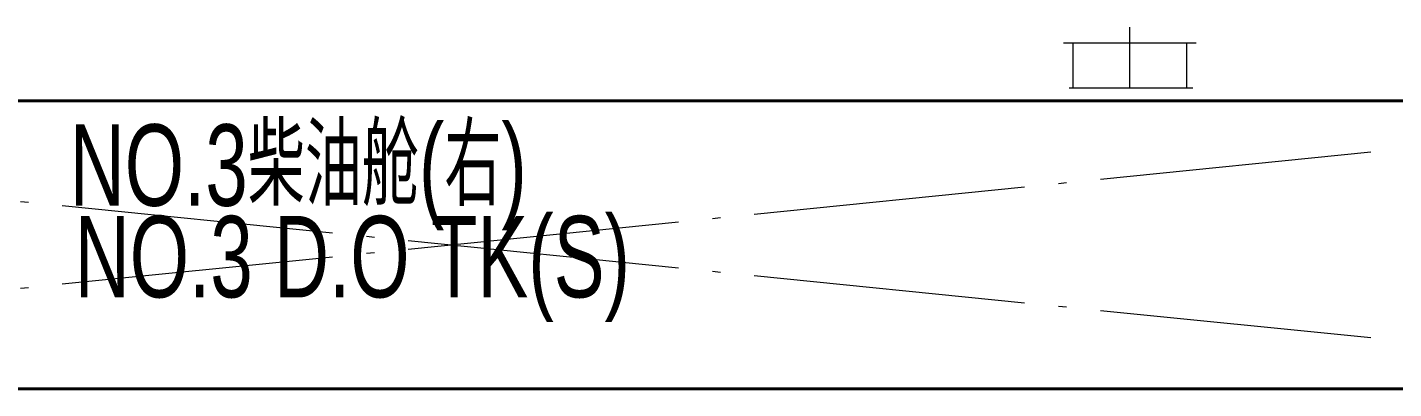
# Model space of a CAD drawing. Extents: x -550205 to -490805, y -239464 to -155364.
# Drawn here: x -526981 to -521952, y -221814 to -220483 of the extents above; entities that cross this region are included whole.
import ezdxf

# ---------------------------------------------------------------- set-up
doc = ezdxf.new("R2010")
doc.units = 0
doc.header["$LTSCALE"] = 500
doc.header["$MEASUREMENT"] = 0
doc.linetypes.add('点划线 ____ _ ____ _ ____ _ ____ _ ____ _ ____', pattern=[2.56, 2, -0.25, 0.06, -0.25])
doc.layers.get('0').update_dxf_attribs({"linetype": 'CONTINUOUS', "lineweight": 20})
doc.layers.add('点划线', color=5, linetype='点划线 ____ _ ____ _ ____ _ ____ _ ____ _ ____', lineweight=20)
doc.styles.add('中英混排2', font='romany.shx', dxfattribs={"width": 0.7, "height": 300, "bigfont": 'hztxt.shx'})

# ---------------------------------------------------------------- blocks, each defined once
blk = doc.blocks.new('A$C2533444B')
at = {"color": 2, "lineweight": 20}
for p, q in [((-227.4, 0), (227.4, 0)), ((-212.7, 0), (-212.7, -165.3)), ((-3.7, 0), (-3.7, -222.3)), ((205.4, 0), (205.4, -165.3)), ((-248.4, -165.3), (239.8, -165.3))]:
    blk.add_line(p, q, dxfattribs=at)

msp = doc.modelspace()

# ---------------------------------------------------------------- linework, layer by layer
at = {"lineweight": 40}
for p, q in [((-530673.1, -220753.9), (-520173.1, -220753.8)), ((-532085.7, -221813.9), (-514028.7, -221813.9))]:
    msp.add_line(p, q, dxfattribs=at)
at = {"layer": '点划线'}
for p, q in [((-530673.1, -221813.9), (-520173.1, -220753.8)), ((-530673.1, -220753.9), (-520173.1, -221813.9))]:
    msp.add_line(p, q, dxfattribs=at)

# ---------------------------------------------------------------- block references
at = {"xscale": -1, "rotation": 180}
msp.add_blockref('A$C2533444B', (-522919.5, -220705.1), dxfattribs=at)

# ---------------------------------------------------------------- texts
at = {"color": 1, "lineweight": 20, "ltscale": 2, "style": '中英混排2', "width": 0.7}
for s, p in [('NO.3柴油舱(右)', (-526825.2, -221140.2)), ('NO.3 D.O TK(S)', (-526806.9, -221477.5))]:
    msp.add_text(s, height=300, dxfattribs=at).set_placement(p)

doc.saveas('drawing.dxf')
